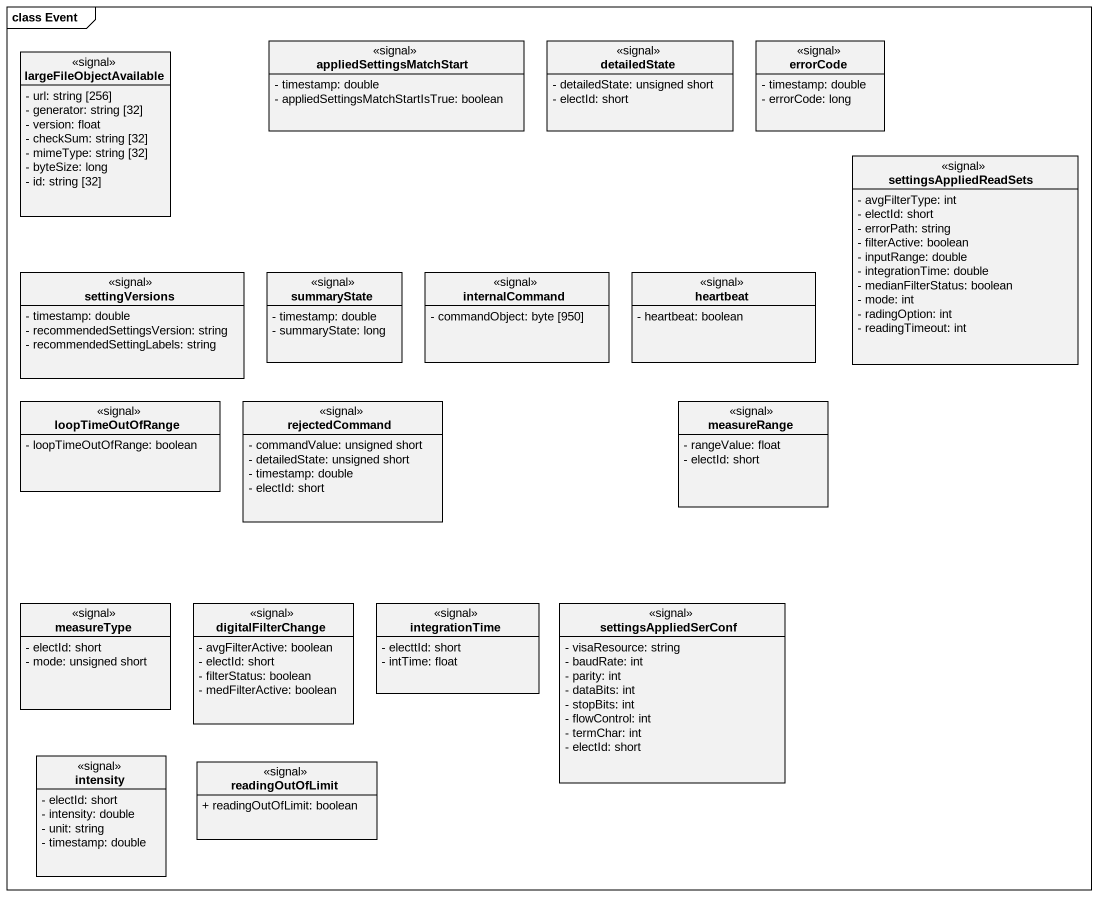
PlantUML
@startuml
mainframe class Event
hide circle
hide empty members
skinparam classAttributeIconSize 0
class appliedSettingsMatchStart <<signal>> {
  - timestamp: double
  - appliedSettingsMatchStartIsTrue: boolean
}
class detailedState <<signal>> {
  - detailedState: unsigned short
  - electId: short
}
class errorCode <<signal>> {
  - timestamp: double
  - errorCode: long
}
class largeFileObjectAvailable <<signal>> {
  - url: string [256]
  - generator: string [32]
  - version: float
  - checkSum: string [32]
  - mimeType: string [32]
  - byteSize: long
  - id: string [32]
}
class settingsAppliedReadSets <<signal>> {
  - avgFilterType: int
  - electId: short
  - errorPath: string
  - filterActive: boolean
  - inputRange: double
  - integrationTime: double
  - medianFilterStatus: boolean
  - mode: int
  - radingOption: int
  - readingTimeout: int
}
class settingVersions <<signal>> {
  - timestamp: double
  - recommendedSettingsVersion: string
  - recommendedSettingLabels: string
}
class summaryState <<signal>> {
  - timestamp: double
  - summaryState: long
}
class internalCommand <<signal>> {
  - commandObject: byte [950]
}
class heartbeat <<signal>> {
  - heartbeat: boolean
}
class loopTimeOutOfRange <<signal>> {
  - loopTimeOutOfRange: boolean
}
class rejectedCommand <<signal>> {
  - commandValue: unsigned short
  - detailedState: unsigned short
  - timestamp: double
  - electId: short
}
class measureRange <<signal>> {
  - rangeValue: float
  - electId: short
}
class measureType <<signal>> {
  - electId: short
  - mode: unsigned short
}
class digitalFilterChange <<signal>> {
  - avgFilterActive: boolean
  - electId: short
  - filterStatus: boolean
  - medFilterActive: boolean
}
class integrationTime <<signal>> {
  - electtId: short
  - intTime: float
}
class settingsAppliedSerConf <<signal>> {
  - visaResource: string
  - baudRate: int
  - parity: int
  - dataBits: int
  - stopBits: int
  - flowControl: int
  - termChar: int
  - electId: short
}
class intensity <<signal>> {
  - electId: short
  - intensity: double
  - unit: string
  - timestamp: double
}
class readingOutOfLimit <<signal>> {
  + readingOutOfLimit: boolean
}
@enduml
